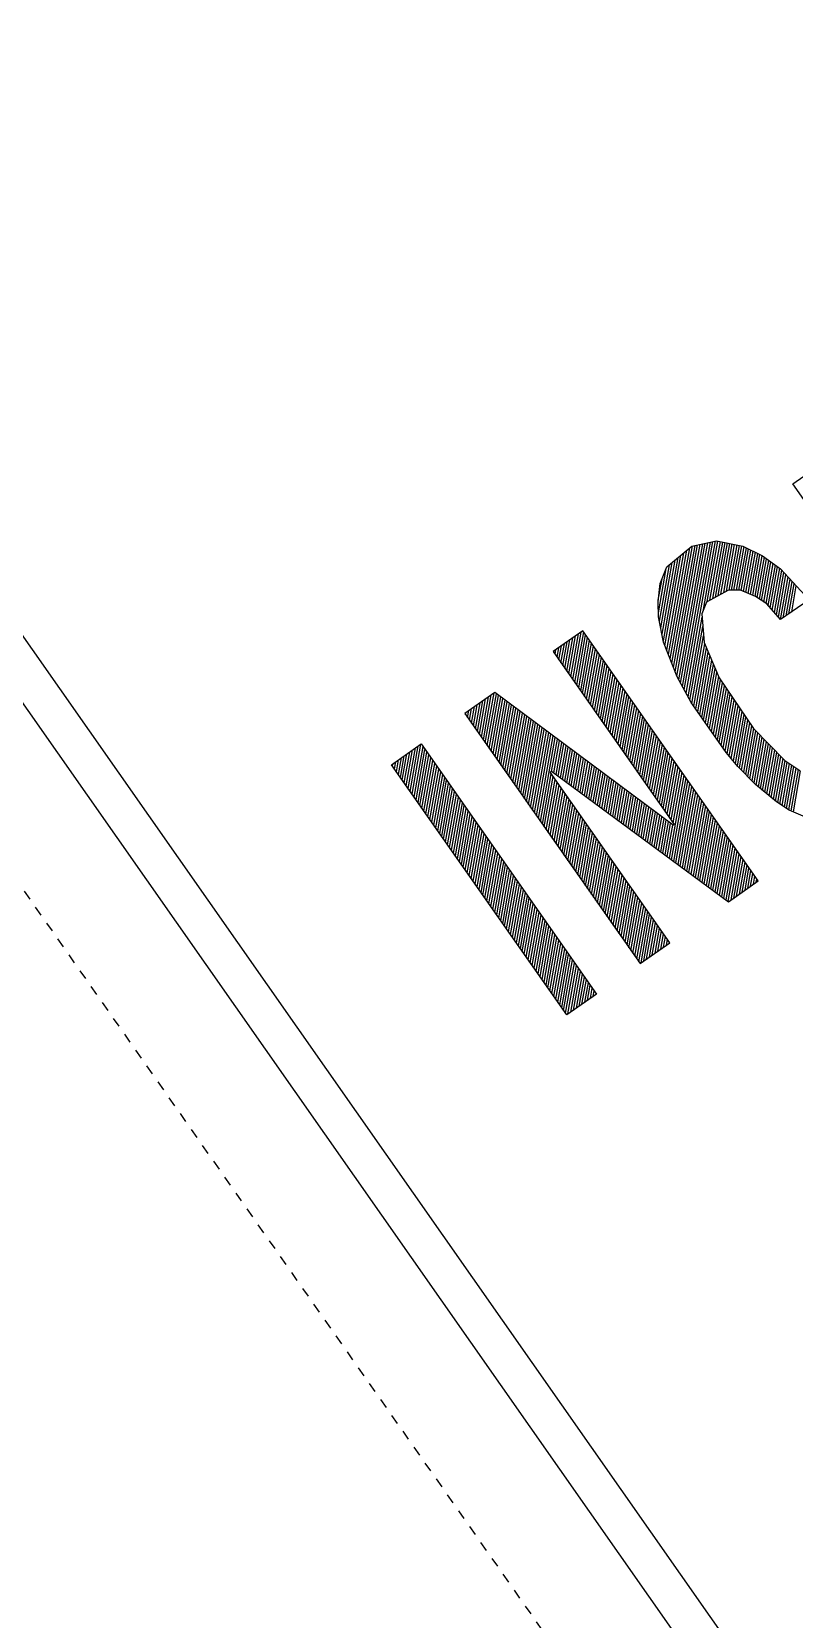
# Model space of a CAD drawing. Header units: millimetres. Extents: x 152904052 to 153933663, y 538271515 to 539240469.
# Drawn here: x 153555842 to 153556840, y 539074607 to 539076686 of the extents above; entities that cross this region are included whole.
import ezdxf

# ---------------------------------------------------------------- set-up
doc = ezdxf.new("R2010")
doc.units = ezdxf.units.MM
doc.linetypes.add('HIDDEN', pattern=[5.08, 2.54, -2.54])
doc.layers.add('BORD', color=7, linetype='Continuous')

msp = doc.modelspace()

# ---------------------------------------------------------------- linework, layer by layer
at = {"layer": 'BORD', "color": 8, "linetype": 'HIDDEN', "ltscale": 5}
msp.add_line((153516059.1, 539132362.1), (153567681, 539058638.4), dxfattribs=at)
at = {"layer": 'BORD', "color": 133}
for p, q in [((153556677.3, 539075865), (153556702.9, 539076010.2)), ((153556679.5, 539075859.3), (153556706.6, 539076012.8)), ((153556681.7, 539075853.6), (153556709.9, 539076013.5)), ((153556683.9, 539075847.9), (153556713.3, 539076014.2)), ((153556686.2, 539075842.2), (153556716.6, 539076015)), ((153556688.6, 539075837.6), (153556720, 539076015.7)), ((153556691, 539075833.1), (153556723.3, 539076016.4)), ((153556693.4, 539075828.7), (153556726.7, 539076017.2)), ((153556695.9, 539075824.2), (153556730, 539076017.9)), ((153556698.3, 539075819.8), (153556733.4, 539076018.7)), ((153556720.9, 539075929.5), (153556736.7, 539076019.4)), ((153556726, 539075940), (153556739.9, 539076019.3)), ((153556729.5, 539075942), (153556743.1, 539076018.7)), ((153556733.1, 539075943.9), (153556746.2, 539076018)), ((153556736.7, 539075945.9), (153556749.3, 539076017.4)), ((153556740.2, 539075947.8), (153556752.4, 539076016.8)), ((153556743.8, 539075949.8), (153556755.5, 539076016.2)), ((153556747.4, 539075951.7), (153556758.6, 539076015.5)), ((153556750.9, 539075953.7), (153556761.7, 539076014.9)), ((153556754.4, 539075955.1), (153556764.9, 539076014.3)), ((153556757.6, 539075955.1), (153556768, 539076013.6)), ((153556760.9, 539075955), (153556771.1, 539076013)), ((153556764.1, 539075955), (153556774.1, 539076011.9)), ((153556767.3, 539075955), (153556777.1, 539076010.4)), ((153556770.4, 539075954.4), (153556780, 539076008.9)), ((153556773.4, 539075953.2), (153556783, 539076007.5)), ((153556663.4, 539075914.4), (153556676.4, 539075988.1)), ((153556665.1, 539075905.7), (153556680.2, 539075991.2)), ((153556666.8, 539075897.1), (153556684, 539075994.4)), ((153556668.5, 539075888.4), (153556687.8, 539075997.6)), ((153556670.6, 539075882.2), (153556691.5, 539076000.7)), ((153556672.9, 539075876.5), (153556695.3, 539076003.9)), ((153556675.1, 539075870.8), (153556699.1, 539076007.1)), ((153556776.4, 539075951.9), (153556786, 539076006)), ((153556779.4, 539075950.7), (153556788.9, 539076004.5)), ((153556782.4, 539075949.5), (153556791.9, 539076003)), ((153556785.4, 539075948.2), (153556794.8, 539076001.5)), ((153556788.5, 539075947), (153556797.8, 539076000)), ((153556791.4, 539075945.2), (153556800.7, 539075998)), ((153556794.2, 539075943.3), (153556803.5, 539075996)), ((153556797.1, 539075941.3), (153556806.4, 539075993.9)), ((153556800, 539075939.4), (153556809.3, 539075991.9)), ((153556802.9, 539075937.5), (153556812.1, 539075989.8)), ((153556805.6, 539075934.7), (153556815, 539075987.7)), ((153556661.8, 539075941.9), (153556666.8, 539075969.8)), ((153556662.1, 539075925.3), (153556672.3, 539075983.3)), ((153556808.3, 539075931.7), (153556817.8, 539075985.7)), ((153556811, 539075928.7), (153556820.7, 539075983.6)), ((153556813.7, 539075925.7), (153556823.5, 539075981)), ((153556816.4, 539075922.6), (153556826.2, 539075978.1)), ((153556819.1, 539075919.6), (153556828.9, 539075975.1)), ((153556821.8, 539075916.6), (153556831.6, 539075972.2)), ((153556825.4, 539075918.8), (153556834.3, 539075969.3)), ((153556829.1, 539075921.4), (153556837, 539075966.3)), ((153556832.8, 539075924), (153556839.7, 539075963.4)), ((153556836.4, 539075926.5), (153556842.4, 539075960.5)), ((153556700.8, 539075815.3), (153556719.1, 539075919.5)), ((153556703.2, 539075810.9), (153556720.2, 539075907.2)), ((153556534.5, 539075859.9), (153556538.9, 539075884.7)), ((153556537.1, 539075856.2), (153556542.6, 539075887.3)), ((153556539.7, 539075852.5), (153556546.2, 539075889.8)), ((153556542.2, 539075848.8), (153556549.9, 539075892.4)), ((153556544.8, 539075845.2), (153556553.6, 539075895)), ((153556547.4, 539075841.5), (153556557.3, 539075897.6)), ((153556550, 539075837.8), (153556561, 539075900.1)), ((153556552.5, 539075834.1), (153556564.2, 539075900.2)), ((153556555.1, 539075830.4), (153556566.8, 539075896.5)), ((153556557.7, 539075826.8), (153556569.4, 539075892.9)), ((153556560.3, 539075823.1), (153556571.9, 539075889.2)), ((153556562.8, 539075819.4), (153556574.5, 539075885.5)), ((153556705.7, 539075806.6), (153556721.2, 539075894.9)), ((153556708.3, 539075803), (153556722.7, 539075884.7)), ((153556526.8, 539075870.9), (153556527.9, 539075877)), ((153556529.4, 539075867.2), (153556531.5, 539075879.5)), ((153556531.9, 539075863.6), (153556535.2, 539075882.1)), ((153556565.4, 539075815.7), (153556577.1, 539075881.8)), ((153556568, 539075812.1), (153556579.7, 539075878.1)), ((153556570.6, 539075808.4), (153556582.2, 539075874.5)), ((153556573.2, 539075804.7), (153556584.8, 539075870.8)), ((153556575.7, 539075801), (153556587.4, 539075867.1)), ((153556578.3, 539075797.3), (153556590, 539075863.4)), ((153556710.8, 539075799.3), (153556724.9, 539075879.3)), ((153556713.4, 539075795.6), (153556727.2, 539075873.9)), ((153556716, 539075791.9), (153556729.5, 539075868.5)), ((153556718.6, 539075788.3), (153556731.8, 539075863.1)), ((153556580.9, 539075793.7), (153556592.5, 539075859.8)), ((153556583.5, 539075790), (153556595.1, 539075856.1)), ((153556586, 539075786.3), (153556597.7, 539075852.4)), ((153556588.6, 539075782.6), (153556600.3, 539075848.7)), ((153556591.2, 539075779), (153556602.8, 539075845)), ((153556593.8, 539075775.3), (153556605.4, 539075841.4)), ((153556721.1, 539075784.6), (153556734, 539075857.7)), ((153556723.7, 539075780.9), (153556736.3, 539075852.4)), ((153556726.3, 539075777.2), (153556738.6, 539075847)), ((153556728.9, 539075773.5), (153556740.9, 539075841.6)), ((153556435.4, 539075755), (153556446.9, 539075820.3)), ((153556596.3, 539075771.6), (153556608, 539075837.7)), ((153556598.9, 539075767.9), (153556610.6, 539075834)), ((153556601.5, 539075764.2), (153556613.1, 539075830.3)), ((153556604.1, 539075760.6), (153556615.7, 539075826.7)), ((153556606.6, 539075756.9), (153556618.3, 539075823)), ((153556731.4, 539075769.9), (153556743.3, 539075837.4)), ((153556734, 539075766.2), (153556745.9, 539075833.6)), ((153556736.6, 539075762.5), (153556748.5, 539075829.8)), ((153556739.2, 539075758.8), (153556751, 539075826.1)), ((153556741.7, 539075755.2), (153556753.6, 539075822.3)), ((153556414.8, 539075784.4), (153556417.5, 539075799.7)), ((153556417.4, 539075780.8), (153556421.2, 539075802.3)), ((153556420, 539075777.1), (153556424.9, 539075804.8)), ((153556422.6, 539075773.4), (153556428.6, 539075807.4)), ((153556425.1, 539075769.7), (153556432.2, 539075810)), ((153556427.7, 539075766.1), (153556435.9, 539075812.6)), ((153556430.3, 539075762.4), (153556439.6, 539075815.1)), ((153556432.9, 539075758.7), (153556443.3, 539075817.7)), ((153556438, 539075751.3), (153556450, 539075819.3)), ((153556440.6, 539075747.7), (153556452.8, 539075817.1)), ((153556443.2, 539075744), (153556455.7, 539075815)), ((153556445.7, 539075740.3), (153556458.5, 539075812.9)), ((153556448.3, 539075736.6), (153556461.4, 539075810.8)), ((153556450.9, 539075733), (153556464.2, 539075808.6)), ((153556453.5, 539075729.3), (153556467.1, 539075806.5)), ((153556456, 539075725.6), (153556469.9, 539075804.4)), ((153556458.6, 539075721.9), (153556472.8, 539075802.3)), ((153556461.2, 539075718.2), (153556475.6, 539075800.1)), ((153556609.2, 539075753.2), (153556620.9, 539075819.3)), ((153556611.8, 539075749.5), (153556623.4, 539075815.6)), ((153556614.4, 539075745.9), (153556626, 539075811.9)), ((153556616.9, 539075742.2), (153556628.6, 539075808.3)), ((153556619.5, 539075738.5), (153556631.2, 539075804.6)), ((153556622.1, 539075734.8), (153556633.7, 539075800.9)), ((153556744.3, 539075751.5), (153556756.1, 539075818.6)), ((153556746.9, 539075747.8), (153556758.7, 539075814.8)), ((153556749.5, 539075744.1), (153556761.3, 539075811)), ((153556752.1, 539075740.7), (153556763.8, 539075807.3)), ((153556754.7, 539075737.5), (153556766.4, 539075803.5)), ((153556757.4, 539075734.4), (153556768.9, 539075799.7)), ((153556409.7, 539075791.8), (153556410.2, 539075794.5)), ((153556412.3, 539075788.1), (153556413.8, 539075797.1)), ((153556463.8, 539075714.6), (153556478.5, 539075798)), ((153556466.3, 539075710.9), (153556481.3, 539075795.9)), ((153556468.9, 539075707.2), (153556484.2, 539075793.8)), ((153556471.5, 539075703.5), (153556487, 539075791.6)), ((153556474.1, 539075699.8), (153556489.9, 539075789.5)), ((153556476.6, 539075696.2), (153556492.7, 539075787.4)), ((153556479.2, 539075692.5), (153556495.6, 539075785.3)), ((153556481.8, 539075688.8), (153556498.4, 539075783.1)), ((153556484.4, 539075685.1), (153556501.3, 539075781)), ((153556486.9, 539075681.5), (153556504.1, 539075778.9)), ((153556624.7, 539075731.1), (153556636.3, 539075797.2)), ((153556627.2, 539075727.5), (153556638.9, 539075793.6)), ((153556629.8, 539075723.8), (153556641.5, 539075789.9)), ((153556632.4, 539075720.1), (153556644, 539075786.2)), ((153556635, 539075716.4), (153556646.6, 539075782.5)), ((153556637.5, 539075712.8), (153556649.2, 539075778.8)), ((153556760.1, 539075731.2), (153556771.5, 539075796)), ((153556762.7, 539075728), (153556774.1, 539075792.2)), ((153556765.4, 539075724.9), (153556776.6, 539075788.5)), ((153556768.1, 539075722), (153556779.2, 539075784.7)), ((153556770.9, 539075719.2), (153556781.7, 539075780.9)), ((153556489.5, 539075677.8), (153556507, 539075776.8)), ((153556492.1, 539075674.1), (153556509.8, 539075774.6)), ((153556494.7, 539075670.4), (153556512.7, 539075772.5)), ((153556497.2, 539075666.7), (153556515.5, 539075770.4)), ((153556499.8, 539075663.1), (153556518.4, 539075768.3)), ((153556502.4, 539075659.4), (153556521.2, 539075766.1)), ((153556505, 539075655.7), (153556524.1, 539075764)), ((153556507.5, 539075652), (153556526.9, 539075761.9)), ((153556522.3, 539075717.5), (153556529.8, 539075759.8)), ((153556640.1, 539075709.1), (153556651.8, 539075775.2)), ((153556642.7, 539075705.4), (153556654.3, 539075771.5)), ((153556645.3, 539075701.7), (153556656.9, 539075767.8)), ((153556647.8, 539075698), (153556659.5, 539075764.1)), ((153556650.4, 539075694.4), (153556662.1, 539075760.5)), ((153556773.6, 539075716.3), (153556784.3, 539075777.2)), ((153556776.3, 539075713.5), (153556786.9, 539075773.6)), ((153556779, 539075710.7), (153556789.6, 539075770.8)), ((153556781.8, 539075707.9), (153556792.3, 539075767.9)), ((153556784.5, 539075705.1), (153556795.1, 539075765.1)), ((153556787.2, 539075702.3), (153556797.8, 539075762.3)), ((153556790, 539075699.6), (153556800.5, 539075759.5)), ((153556324.3, 539075709.7), (153556329.2, 539075737.9)), ((153556326.8, 539075706), (153556332.9, 539075740.5)), ((153556329.4, 539075702.3), (153556336.6, 539075743)), ((153556332, 539075698.7), (153556340.3, 539075745.6)), ((153556334.6, 539075695), (153556344, 539075748.2)), ((153556337.1, 539075691.3), (153556347.6, 539075750.8)), ((153556339.7, 539075687.6), (153556351.3, 539075753.3)), ((153556342.3, 539075683.9), (153556354, 539075750)), ((153556344.9, 539075680.3), (153556356.5, 539075746.4)), ((153556347.5, 539075676.6), (153556359.1, 539075742.7)), ((153556350, 539075672.9), (153556361.7, 539075739)), ((153556525.2, 539075715.4), (153556532.6, 539075757.6)), ((153556528, 539075713.3), (153556535.5, 539075755.5)), ((153556530.9, 539075711.2), (153556538.3, 539075753.4)), ((153556533.7, 539075709.1), (153556541.2, 539075751.2)), ((153556536.6, 539075707), (153556544, 539075749.1)), ((153556539.4, 539075704.8), (153556546.9, 539075747)), ((153556542.3, 539075702.7), (153556549.7, 539075744.9)), ((153556545.1, 539075700.6), (153556552.6, 539075742.7)), ((153556548, 539075698.5), (153556555.4, 539075740.6)), ((153556550.8, 539075696.4), (153556558.3, 539075738.5)), ((153556653, 539075690.7), (153556664.6, 539075756.8)), ((153556655.6, 539075687), (153556667.2, 539075753.1)), ((153556658.1, 539075683.3), (153556669.8, 539075749.4)), ((153556660.7, 539075679.6), (153556672.4, 539075745.7)), ((153556663.3, 539075676), (153556674.9, 539075742.1)), ((153556665.9, 539075672.3), (153556677.5, 539075738.4)), ((153556792.8, 539075697.3), (153556803.3, 539075756.7)), ((153556795.6, 539075695), (153556806, 539075753.9)), ((153556798.4, 539075692.6), (153556808.7, 539075751.1)), ((153556801.2, 539075690.3), (153556811.5, 539075748.3)), ((153556804, 539075688), (153556814.2, 539075745.5)), ((153556806.9, 539075685.6), (153556816.9, 539075742.7)), ((153556809.7, 539075683.3), (153556819.7, 539075739.9)), ((153556812.5, 539075681), (153556822.4, 539075737.1)), ((153556314, 539075724.4), (153556314.5, 539075727.6)), ((153556316.5, 539075720.7), (153556318.2, 539075730.2)), ((153556319.1, 539075717.1), (153556321.9, 539075732.7)), ((153556321.7, 539075713.4), (153556325.6, 539075735.3)), ((153556352.6, 539075669.2), (153556364.3, 539075735.3)), ((153556355.2, 539075665.6), (153556366.8, 539075731.6)), ((153556357.8, 539075661.9), (153556369.4, 539075728)), ((153556360.3, 539075658.2), (153556372, 539075724.3)), ((153556362.9, 539075654.5), (153556374.6, 539075720.6)), ((153556365.5, 539075650.8), (153556377.1, 539075716.9)), ((153556553.7, 539075694.3), (153556561.1, 539075736.4)), ((153556556.5, 539075692.2), (153556564, 539075734.2)), ((153556559.4, 539075690.1), (153556566.8, 539075732.1)), ((153556562.2, 539075688), (153556569.7, 539075730)), ((153556565.1, 539075685.9), (153556572.5, 539075727.9)), ((153556568, 539075683.8), (153556575.3, 539075725.7)), ((153556570.8, 539075681.7), (153556578.2, 539075723.6)), ((153556573.7, 539075679.6), (153556581, 539075721.5)), ((153556576.5, 539075677.5), (153556583.9, 539075719.4)), ((153556579.4, 539075675.4), (153556586.7, 539075717.2)), ((153556668.4, 539075668.6), (153556680.1, 539075734.7)), ((153556671, 539075664.9), (153556682.7, 539075731)), ((153556673.6, 539075661.3), (153556685.2, 539075727.3)), ((153556676.2, 539075657.6), (153556687.8, 539075723.7)), ((153556678.7, 539075653.9), (153556690.4, 539075720)), ((153556681.3, 539075650.2), (153556693, 539075716.3)), ((153556815.3, 539075678.7), (153556825.1, 539075734.3)), ((153556818.1, 539075676.6), (153556827.9, 539075731.6)), ((153556821, 539075674.7), (153556830.7, 539075729.7)), ((153556823.9, 539075672.8), (153556833.6, 539075727.7)), ((153556826.8, 539075670.9), (153556836.5, 539075725.8)), ((153556829.7, 539075669.1), (153556839.4, 539075723.9)), ((153556832.6, 539075667.2), (153556842.3, 539075721.9)), ((153556835.6, 539075665.8), (153556845.1, 539075720)), ((153556838.6, 539075664.5), (153556848.1, 539075718.4)), ((153556368.1, 539075647.2), (153556379.7, 539075713.3)), ((153556370.6, 539075643.5), (153556382.3, 539075709.6)), ((153556373.2, 539075639.8), (153556384.9, 539075705.9)), ((153556375.8, 539075636.1), (153556387.4, 539075702.2)), ((153556378.4, 539075632.5), (153556390, 539075698.5)), ((153556510.1, 539075648.4), (153556521.8, 539075714.4)), ((153556512.7, 539075644.7), (153556524.3, 539075710.8)), ((153556515.3, 539075641), (153556526.9, 539075707.1)), ((153556517.8, 539075637.3), (153556529.5, 539075703.4)), ((153556520.4, 539075633.6), (153556532.1, 539075699.7)), ((153556523, 539075630), (153556534.7, 539075696.1)), ((153556582.2, 539075673.3), (153556589.6, 539075715.1)), ((153556585.1, 539075671.2), (153556592.4, 539075713)), ((153556587.9, 539075669.1), (153556595.3, 539075710.9)), ((153556590.8, 539075667), (153556598.1, 539075708.7)), ((153556593.6, 539075664.9), (153556601, 539075706.6)), ((153556596.5, 539075662.8), (153556603.8, 539075704.5)), ((153556599.3, 539075660.7), (153556606.7, 539075702.4)), ((153556602.2, 539075658.6), (153556609.5, 539075700.2)), ((153556605, 539075656.5), (153556612.4, 539075698.1)), ((153556607.9, 539075654.4), (153556615.2, 539075696)), ((153556676.4, 539075603.9), (153556695.5, 539075712.6)), ((153556679.2, 539075601.8), (153556698.1, 539075709)), ((153556682.1, 539075599.6), (153556700.7, 539075705.3)), ((153556684.9, 539075597.5), (153556703.3, 539075701.6)), ((153556687.8, 539075595.4), (153556705.9, 539075697.9)), ((153556380.9, 539075628.8), (153556392.6, 539075694.9)), ((153556383.5, 539075625.1), (153556395.2, 539075691.2)), ((153556386.1, 539075621.4), (153556397.7, 539075687.5)), ((153556388.7, 539075617.7), (153556400.3, 539075683.8)), ((153556391.2, 539075614.1), (153556402.9, 539075680.2)), ((153556393.8, 539075610.4), (153556405.5, 539075676.5)), ((153556525.6, 539075626.3), (153556537.2, 539075692.4)), ((153556528.1, 539075622.6), (153556539.8, 539075688.7)), ((153556530.7, 539075618.9), (153556542.4, 539075685)), ((153556533.3, 539075615.3), (153556545, 539075681.3)), ((153556535.9, 539075611.6), (153556547.5, 539075677.7)), ((153556610.7, 539075652.2), (153556618.1, 539075693.9)), ((153556613.6, 539075650.1), (153556620.9, 539075691.7)), ((153556616.5, 539075648), (153556623.8, 539075689.6)), ((153556619.3, 539075645.9), (153556626.6, 539075687.5)), ((153556622.2, 539075643.8), (153556629.5, 539075685.4)), ((153556625, 539075641.7), (153556632.3, 539075683.2)), ((153556627.9, 539075639.6), (153556635.2, 539075681.1)), ((153556630.7, 539075637.5), (153556638, 539075679)), ((153556633.6, 539075635.4), (153556640.9, 539075676.9)), ((153556636.4, 539075633.3), (153556643.7, 539075674.7)), ((153556690.6, 539075593.3), (153556708.4, 539075694.2)), ((153556693.5, 539075591.2), (153556711, 539075690.6)), ((153556696.3, 539075589.1), (153556713.6, 539075686.9)), ((153556699.2, 539075587), (153556716.2, 539075683.2)), ((153556702, 539075584.9), (153556718.7, 539075679.5)), ((153556704.9, 539075582.8), (153556721.3, 539075675.9)), ((153556396.4, 539075606.7), (153556408, 539075672.8)), ((153556399, 539075603), (153556410.6, 539075669.1)), ((153556401.5, 539075599.4), (153556413.2, 539075665.4)), ((153556404.1, 539075595.7), (153556415.8, 539075661.8)), ((153556406.7, 539075592), (153556418.3, 539075658.1)), ((153556409.3, 539075588.3), (153556420.9, 539075654.4)), ((153556538.4, 539075607.9), (153556550.1, 539075674)), ((153556541, 539075604.2), (153556552.7, 539075670.3)), ((153556543.6, 539075600.5), (153556555.3, 539075666.6)), ((153556546.2, 539075596.9), (153556557.8, 539075663)), ((153556548.8, 539075593.2), (153556560.4, 539075659.3)), ((153556551.3, 539075589.5), (153556563, 539075655.6)), ((153556639.3, 539075631.2), (153556646.6, 539075672.6)), ((153556642.1, 539075629.1), (153556649.4, 539075670.5)), ((153556645, 539075627), (153556652.3, 539075668.4)), ((153556647.8, 539075624.9), (153556655.1, 539075666.2)), ((153556650.7, 539075622.8), (153556658, 539075664.1)), ((153556653.5, 539075620.7), (153556660.8, 539075662)), ((153556656.4, 539075618.6), (153556663.7, 539075659.9)), ((153556659.2, 539075616.5), (153556666.5, 539075657.7)), ((153556662.1, 539075614.4), (153556669.4, 539075655.6)), ((153556707.8, 539075580.7), (153556723.9, 539075672.2)), ((153556710.6, 539075578.6), (153556726.5, 539075668.5)), ((153556713.5, 539075576.5), (153556729, 539075664.8)), ((153556716.3, 539075574.4), (153556731.6, 539075661.1)), ((153556719.2, 539075572.3), (153556734.2, 539075657.5)), ((153556411.8, 539075584.6), (153556423.5, 539075650.7)), ((153556414.4, 539075581), (153556426.1, 539075647.1)), ((153556417, 539075577.3), (153556428.6, 539075643.4)), ((153556419.6, 539075573.6), (153556431.2, 539075639.7)), ((153556422.1, 539075569.9), (153556433.8, 539075636)), ((153556553.9, 539075585.8), (153556565.6, 539075651.9)), ((153556556.5, 539075582.2), (153556568.1, 539075648.2)), ((153556559.1, 539075578.5), (153556570.7, 539075644.6)), ((153556561.6, 539075574.8), (153556573.3, 539075640.9)), ((153556564.2, 539075571.1), (153556575.9, 539075637.2)), ((153556566.8, 539075567.4), (153556578.4, 539075633.5)), ((153556665, 539075612.3), (153556672.2, 539075653.5)), ((153556667.8, 539075610.2), (153556675.1, 539075651.4)), ((153556670.7, 539075608.1), (153556677.9, 539075649.2)), ((153556673.5, 539075606), (153556680.8, 539075647.1)), ((153556722, 539075570.2), (153556736.8, 539075653.8)), ((153556724.9, 539075568.1), (153556739.3, 539075650.1)), ((153556727.7, 539075566), (153556741.9, 539075646.4)), ((153556730.6, 539075563.9), (153556744.5, 539075642.8)), ((153556733.4, 539075561.8), (153556747.1, 539075639.1)), ((153556736.3, 539075559.7), (153556749.6, 539075635.4)), ((153556424.7, 539075566.2), (153556436.4, 539075632.3)), ((153556427.3, 539075562.6), (153556438.9, 539075628.7)), ((153556429.9, 539075558.9), (153556441.5, 539075625)), ((153556432.4, 539075555.2), (153556444.1, 539075621.3)), ((153556435, 539075551.5), (153556446.7, 539075617.6)), ((153556437.6, 539075547.9), (153556449.2, 539075614)), ((153556569.4, 539075563.8), (153556581, 539075629.9)), ((153556571.9, 539075560.1), (153556583.6, 539075626.2)), ((153556574.5, 539075556.4), (153556586.2, 539075622.5)), ((153556577.1, 539075552.7), (153556588.7, 539075618.8)), ((153556579.7, 539075549), (153556591.3, 539075615.1)), ((153556739.1, 539075557.6), (153556752.2, 539075631.7)), ((153556742, 539075555.5), (153556754.8, 539075628)), ((153556744.8, 539075553.4), (153556757.4, 539075624.4)), ((153556747.7, 539075551.3), (153556759.9, 539075620.7)), ((153556750.5, 539075549.2), (153556762.5, 539075617)), ((153556753.4, 539075547), (153556765.1, 539075613.3)), ((153556440.2, 539075544.2), (153556451.8, 539075610.3)), ((153556442.7, 539075540.5), (153556454.4, 539075606.6)), ((153556445.3, 539075536.8), (153556457, 539075602.9)), ((153556447.9, 539075533.1), (153556459.5, 539075599.2)), ((153556450.5, 539075529.5), (153556462.1, 539075595.6)), ((153556453, 539075525.8), (153556464.7, 539075591.9)), ((153556582.2, 539075545.4), (153556593.9, 539075611.5)), ((153556584.8, 539075541.7), (153556596.5, 539075607.8)), ((153556587.4, 539075538), (153556599, 539075604.1)), ((153556590, 539075534.3), (153556601.6, 539075600.4)), ((153556592.5, 539075530.7), (153556604.2, 539075596.7)), ((153556595.1, 539075527), (153556606.8, 539075593.1)), ((153556757, 539075549.1), (153556767.7, 539075609.6)), ((153556760.7, 539075551.6), (153556770.2, 539075606)), ((153556764.3, 539075554.2), (153556772.8, 539075602.3)), ((153556768, 539075556.8), (153556775.4, 539075598.6)), ((153556771.7, 539075559.4), (153556778, 539075594.9)), ((153556455.6, 539075522.1), (153556467.3, 539075588.2)), ((153556458.2, 539075518.4), (153556469.8, 539075584.5)), ((153556460.8, 539075514.8), (153556472.4, 539075580.8)), ((153556463.3, 539075511.1), (153556475, 539075577.2)), ((153556465.9, 539075507.4), (153556477.6, 539075573.5)), ((153556597.7, 539075523.3), (153556609.3, 539075589.4)), ((153556600.3, 539075519.6), (153556611.9, 539075585.7)), ((153556602.8, 539075515.9), (153556614.5, 539075582)), ((153556605.4, 539075512.3), (153556617.1, 539075578.4)), ((153556608, 539075508.6), (153556619.6, 539075574.7)), ((153556610.6, 539075504.9), (153556622.2, 539075571)), ((153556775.4, 539075561.9), (153556780.5, 539075591.3)), ((153556779, 539075564.5), (153556783.1, 539075587.6)), ((153556782.7, 539075567.1), (153556785.7, 539075583.9)), ((153556786.4, 539075569.7), (153556788.3, 539075580.2)), ((153556790.1, 539075572.3), (153556790.8, 539075576.5)), ((153556468.5, 539075503.7), (153556480.2, 539075569.8)), ((153556471.1, 539075500), (153556482.7, 539075566.1)), ((153556473.6, 539075496.4), (153556485.3, 539075562.5)), ((153556476.2, 539075492.7), (153556487.9, 539075558.8)), ((153556478.8, 539075489), (153556490.5, 539075555.1)), ((153556481.4, 539075485.3), (153556493, 539075551.4)), ((153556613.1, 539075501.2), (153556624.8, 539075567.3)), ((153556615.7, 539075497.6), (153556627.4, 539075563.6)), ((153556618.3, 539075493.9), (153556629.9, 539075560)), ((153556620.9, 539075490.2), (153556632.5, 539075556.3)), ((153556623.4, 539075486.5), (153556635.1, 539075552.6)), ((153556483.9, 539075481.7), (153556495.6, 539075547.7)), ((153556486.5, 539075478), (153556498.2, 539075544.1)), ((153556489.1, 539075474.3), (153556500.8, 539075540.4)), ((153556491.7, 539075470.6), (153556503.3, 539075536.7)), ((153556494.3, 539075466.9), (153556505.9, 539075533)), ((153556496.8, 539075463.3), (153556508.5, 539075529.4)), ((153556626, 539075482.8), (153556637.7, 539075548.9)), ((153556628.6, 539075479.2), (153556640.2, 539075545.3)), ((153556631.2, 539075475.5), (153556642.8, 539075541.6)), ((153556633.7, 539075471.8), (153556645.4, 539075537.9)), ((153556636.3, 539075468.1), (153556648, 539075534.2)), ((153556639.3, 539075466.7), (153556650.5, 539075530.5)), ((153556499.4, 539075459.6), (153556511.1, 539075525.7)), ((153556502, 539075455.9), (153556513.6, 539075522)), ((153556504.6, 539075452.2), (153556516.2, 539075518.3)), ((153556507.1, 539075448.6), (153556518.8, 539075514.6)), ((153556509.7, 539075444.9), (153556521.4, 539075511)), ((153556643, 539075469.2), (153556653.1, 539075526.9)), ((153556646.6, 539075471.8), (153556655.7, 539075523.2)), ((153556650.3, 539075474.4), (153556658.3, 539075519.5)), ((153556654, 539075477), (153556660.8, 539075515.8)), ((153556657.7, 539075479.5), (153556663.4, 539075512.2)), ((153556661.3, 539075482.1), (153556666, 539075508.5)), ((153556512.3, 539075441.2), (153556523.9, 539075507.3)), ((153556514.9, 539075437.5), (153556526.5, 539075503.6)), ((153556517.4, 539075433.8), (153556529.1, 539075499.9)), ((153556520, 539075430.2), (153556531.7, 539075496.3)), ((153556522.6, 539075426.5), (153556534.2, 539075492.6)), ((153556525.2, 539075422.8), (153556536.8, 539075488.9)), ((153556665, 539075484.7), (153556668.6, 539075504.8)), ((153556668.7, 539075487.3), (153556671.1, 539075501.1)), ((153556672.4, 539075489.8), (153556673.7, 539075497.4)), ((153556676.1, 539075492.4), (153556676.3, 539075493.8)), ((153556527.7, 539075419.1), (153556539.4, 539075485.2)), ((153556530.3, 539075415.4), (153556542, 539075481.5)), ((153556532.9, 539075411.8), (153556544.5, 539075477.9)), ((153556535.5, 539075408.1), (153556547.1, 539075474.2)), ((153556538, 539075404.4), (153556549.7, 539075470.5)), ((153556540.6, 539075400.7), (153556552.3, 539075466.8)), ((153556543.6, 539075399.7), (153556554.8, 539075463.1)), ((153556547.3, 539075402.3), (153556557.4, 539075459.5)), ((153556551, 539075404.8), (153556560, 539075455.8)), ((153556554.7, 539075407.4), (153556562.6, 539075452.1)), ((153556558.4, 539075410), (153556565.1, 539075448.4)), ((153556562, 539075412.6), (153556567.7, 539075444.8)), ((153556565.7, 539075415.2), (153556570.3, 539075441.1)), ((153556569.4, 539075417.7), (153556572.9, 539075437.4)), ((153556573.1, 539075420.3), (153556575.4, 539075433.7)), ((153556576.8, 539075422.9), (153556578, 539075430)), ((153556580.4, 539075425.5), (153556580.6, 539075426.4))]:
    msp.add_line(p, q, dxfattribs=at)
at = {"layer": 'BORD', "color": 133, "linetype": 'Continuous', "ltscale": 0.3}
for points in [[(153557067.3, 539075766.4), (153556837.9, 539076094), (153556876.7, 539076121.2), (153556980, 539075973.8), (153557056, 539076027), (153556952.8, 539076174.5), (153556991.6, 539076201.7), (153557221.1, 539075874), (153557182.2, 539075846.8), (153557094.6, 539075971.9), (153557018.6, 539075918.7), (153557106.2, 539075793.6)], [(153556408.6, 539075793.4), (153556638, 539075465.7), (153556676.9, 539075493), (153556520.4, 539075716.4), (153556522.2, 539075717.6), (153556753.7, 539075546.8), (153556792.6, 539075574), (153556563.2, 539075901.7), (153556524.3, 539075874.5), (153556682.8, 539075648.1), (153556681.1, 539075646.9), (153556447.8, 539075820.9)], [(153556542.1, 539075398.6), (153556312.7, 539075726.3), (153556351.5, 539075753.5), (153556581, 539075425.8)]]:
    msp.add_lwpolyline(points, close=True, dxfattribs=at)
at = {"layer": 'BORD', "color": 133}
msp.add_lwpolyline([(153556927.5, 539074030.7, 0.414242), (153556957, 539074197.9), (153555607.1, 539076125.7), (153555648.1, 539076154.4), (153556998, 539074226.5, 0.413981), (153557165.1, 539074197)], format="xyb", dxfattribs=at)
at = {"layer": 'BORD', "color": 133, "linetype": 'Continuous', "ltscale": 0.3}
for points in [[(153556866.5, 539075652.4), (153556833.2, 539075666.8), (153556816.7, 539075677.5), (153556789.1, 539075700.3), (153556766, 539075724.1), (153556750.8, 539075742.3), (153556704.9, 539075807.8), (153556686.4, 539075841.5), (153556668.8, 539075886.9), (153556662.3, 539075920), (153556661.6, 539075939.5), (153556664.1, 539075963.5), (153556673.2, 539075985.4), (153556705.7, 539076012.6), (153556738, 539076019.7), (153556772.5, 539076012.7), (153556798.3, 539075999.7), (153556821.7, 539075982.9), (153556859.1, 539075942.4), (153556821.9, 539075916.4), (153556803.7, 539075936.9), (153556789.1, 539075946.7), (153556769.2, 539075954.9), (153556753.6, 539075955.1), (153556724.8, 539075939.4), (153556718.7, 539075924), (153556722, 539075886.3), (153556741.5, 539075840.1), (153556786.5, 539075773.9), (153556827.6, 539075731.7), (153556847.1, 539075718.7)], [(153556563.2, 539075901.7), (153556524.3, 539075874.5)]]:
    msp.add_lwpolyline(points, dxfattribs=at)

doc.saveas('drawing.dxf')
